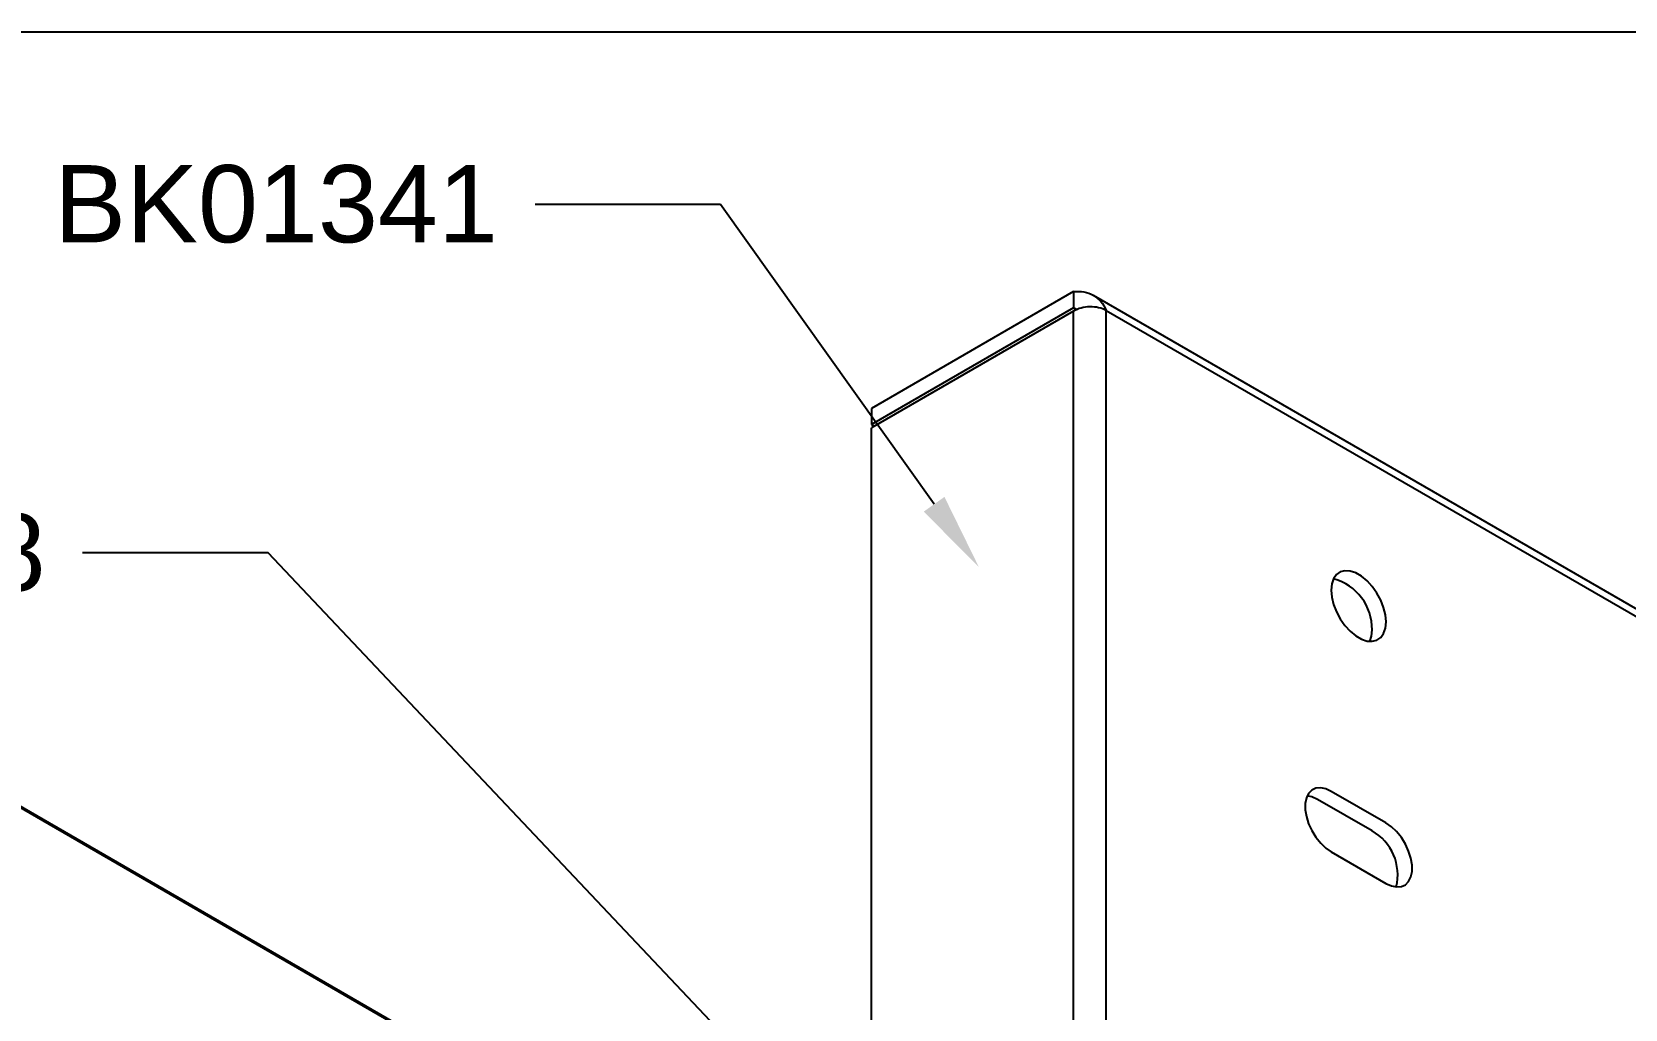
# Model space of a CAD drawing. Extents: x -1.8 to 17.5, y -14.1 to 0.
# Drawn here: x 6.082 to 9.949, y -2.371 to 0 of the extents above; entities that cross this region are included whole.
import ezdxf
from ezdxf import colors
from ezdxf.entities.mleader import LeaderData, LeaderLine
from ezdxf.math import Vec2, Vec3

# ---------------------------------------------------------------- set-up
doc = ezdxf.new("R2010")
doc.units = 0
doc.header["$LTSCALE"] = 0.5
doc.header["$MEASUREMENT"] = 0
for name, color, linetype in [('FAB DWG', 221, 'CONTINUOUS'), ('Housing', 150, 'CONTINUOUS'), ('WallMount Bracket', 190, 'CONTINUOUS')]:
    doc.layers.add(name, color=color, linetype=linetype)
doc.layers.add('Text-Unprinted', color=131, linetype='CONTINUOUS', plot=False)
doc.styles.get("Standard").update_dxf_attribs({"font": 'arial.ttf'})

msp = doc.modelspace()

# ---------------------------------------------------------------- linework, layer by layer
at = {"layer": 'Housing', "linetype": 'Continuous', "lineweight": 25, "transparency": 16777216}
for p, q in [((5.31566, -1.45667), (7.90143, -2.94922)), ((5.32152, -1.45667), (7.90189, -2.9461))]:
    msp.add_line(p, q, dxfattribs=at)
at = {"layer": 'Text-Unprinted', "ltscale": 0.5, "transparency": 16777216}
msp.add_lwpolyline([(0, 0), (12.23002, 0), (12.23002, -14.12228), (0, -14.12228)], close=True, dxfattribs=at)
at = {"layer": 'WallMount Bracket', "linetype": 'Continuous', "lineweight": 25, "transparency": 16777216}
for p, q in [((8.61054, -0.6303), (8.11967, -0.91361)), ((8.61054, -0.6303), (8.61054, -0.66934)), ((8.65816, -0.63892), (12.22184, -2.69569)), ((8.61054, -0.66934), (8.11967, -0.95264)), ((8.61054, -0.6775), (8.11967, -0.96081)), ((8.61054, -0.66934), (8.61992, -0.67368)), ((8.61883, -0.67412), (8.61054, -0.66934)), ((8.61054, -2.52413), (8.61054, -0.6775)), ((8.68946, -2.52577), (8.68946, -0.67587)), ((8.68946, -0.67587), (12.21368, -2.70986)), ((8.11967, -0.91361), (8.11967, -0.95264)), ((8.11967, -0.95264), (8.12675, -0.95672)), ((8.11967, -2.80744), (8.11967, -0.96081)), ((9.36881, -1.9194), (9.23623, -1.84289)), ((9.33501, -1.93891), (9.20243, -1.86239)), ((9.23623, -1.98988), (9.36881, -2.0664))]:
    msp.add_line(p, q, dxfattribs=at)
at = {"layer": 'WallMount Bracket', "linetype": 'Continuous', "lineweight": 25, "transparency": 16777216, "flags": 128}
for points in [[(9.23605, -1.35484), (9.2375, -1.37164), (9.2418, -1.38938), (9.24875, -1.40729), (9.25804, -1.42458), (9.26928, -1.4405), (9.28198, -1.45435), (9.29557, -1.46554), (9.30947, -1.47356), (9.32306, -1.47806), (9.33575, -1.47886), (9.34699, -1.47592), (9.35629, -1.46936), (9.36324, -1.45947), (9.36753, -1.44669), (9.36899, -1.43156), (9.36753, -1.41476), (9.36324, -1.39702), (9.35629, -1.37912), (9.34699, -1.36182), (9.33575, -1.3459), (9.32306, -1.33205), (9.30947, -1.32087), (9.29557, -1.31285), (9.28198, -1.30834), (9.26928, -1.30754), (9.25804, -1.31049), (9.24875, -1.31705), (9.2418, -1.32693), (9.2375, -1.33972), (9.23605, -1.35484)], [(9.32947, -1.47893), (9.33373, -1.46619), (9.33519, -1.45107)], [(9.23623, -1.84289), (9.223, -1.83685), (9.21034, -1.8343), (9.19882, -1.83533), (9.18893, -1.83991), (9.18111, -1.84783), (9.1757, -1.85874), (9.17294, -1.87217), (9.17294, -1.88754), (9.1757, -1.90416), (9.18111, -1.92132), (9.18893, -1.93827), (9.19882, -1.95425), (9.21034, -1.96859), (9.223, -1.98064), (9.23623, -1.98988)], [(9.20243, -1.86239), (9.1892, -1.85636), (9.17763, -1.85389)], [(9.36881, -2.0664), (9.38204, -2.07243), (9.39469, -2.07498), (9.40622, -2.07395), (9.4161, -2.06938), (9.42392, -2.06146), (9.42934, -2.05055), (9.4321, -2.03711), (9.4321, -2.02175), (9.42934, -2.00512), (9.42392, -1.98796), (9.4161, -1.97102), (9.40622, -1.95503), (9.39469, -1.9407), (9.38204, -1.92865), (9.36881, -1.9194)]]:
    msp.add_lwpolyline(points, dxfattribs=at)
at = {"layer": 'WallMount Bracket', "linetype": 'Continuous', "lineweight": 25, "transparency": 16777216}
for centre, radius, start, end in [((9.20867, -1.44911), 0.12653, 359.1128, 74.83335), ((9.27553, -2.04516), 0.12176, 345.86157, 60.75961)]:
    msp.add_arc(centre, radius, start, end, dxfattribs=at)
for points in [[(8.61054, -0.6303), (8.619, -0.62922), (8.62745, -0.62932), (8.64357, -0.63217), (8.65123, -0.63492), (8.66511, -0.64294), (8.67133, -0.6482), (8.68185, -0.66074), (8.68617, -0.668), (8.68946, -0.67587)], [(8.68946, -0.67587), (8.68429, -0.67302), (8.6781, -0.67077), (8.66461, -0.66782), (8.65731, -0.66712), (8.6427, -0.66739), (8.6354, -0.66836), (8.6219, -0.67186), (8.61571, -0.67438), (8.61054, -0.6775)]]:
    msp.add_open_spline(points, degree=3, knots=[0, 0, 0, 0, 0.25, 0.25, 0.5, 0.5, 0.75, 0.75, 1, 1, 1, 1], dxfattribs=at)

# ---------------------------------------------------------------- leaders
at = {"layer": 'FAB DWG', "ltscale": 0.5, "transparency": 16777216}
ml = msp.add_multileader_mtext('Standard', dxfattribs=at)
ml.set_content('BK01341', color=256)
ml.set_leader_properties()
ml.build(insert=Vec2(0, 0))
ml.multileader.update_dxf_attribs({"dogleg_length": 0.36, "arrow_head_size": 0.1875})
ctx = ml.context
ctx.base_point, ctx.char_height, ctx.arrow_head_size, ctx.landing_gap_size, ctx.plane_origin = Vec3(6.11253, -0.41867), 0.1875, 0.1875, 0.09, Vec3(10.3143, 0.54669)
ctx.text_align_type = 2
notes = []
notes.append((ctx, [(1, (1, 1, 0), (7.75306, -0.41867), (-1, 0), 0.45, [(0, [(8.38075, -1.29891)], 0, [])])]))
ctx.mtext.insert, ctx.mtext.width, ctx.mtext.alignment, ctx.mtext.flow_direction = Vec3(7.21306, -0.32326), 7.6221832, 3, 5
ml = msp.add_multileader_mtext('Standard', dxfattribs=at)
ml.set_content('HW83238', color=256)
ml.set_leader_properties()
ml.build(insert=Vec2(0, 0))
ml.multileader.update_dxf_attribs({"dogleg_length": 0.36, "arrow_head_size": 0.1875})
ctx = ml.context
ctx.base_point, ctx.char_height, ctx.arrow_head_size, ctx.landing_gap_size, ctx.plane_origin = Vec3(4.89258, -1.26431), 0.1875, 0.1875, 0.09, Vec3(1.47762, -6.38001)
ctx.text_align_type = 2
notes.append((ctx, [(1, (1, 1, 0), (6.65487, -1.26431), (-1, 0), 0.45, [(0, [(7.99896, -2.68546)], 0, [])])]))
ctx.mtext.insert, ctx.mtext.width, ctx.mtext.alignment, ctx.mtext.flow_direction = Vec3(6.11487, -1.1689), 7.6221832, 3, 5
for ctx, leaders in notes:
    for number, flags, end, landing, length, lines in leaders:
        leader = LeaderData()
        leader.index, (leader.has_last_leader_line, leader.has_dogleg_vector, leader.attachment_direction) = number, flags
        leader.last_leader_point, leader.dogleg_vector, leader.dogleg_length = Vec3(end), Vec3(landing), length
        for number, points, colour, breaks in lines:
            line = LeaderLine()
            line.index, line.vertices, line.color, line.breaks = number, Vec3.list(points), colors.encode_raw_color(colour), breaks
            leader.lines.append(line)
        ctx.leaders.append(leader)

doc.saveas('drawing.dxf')
